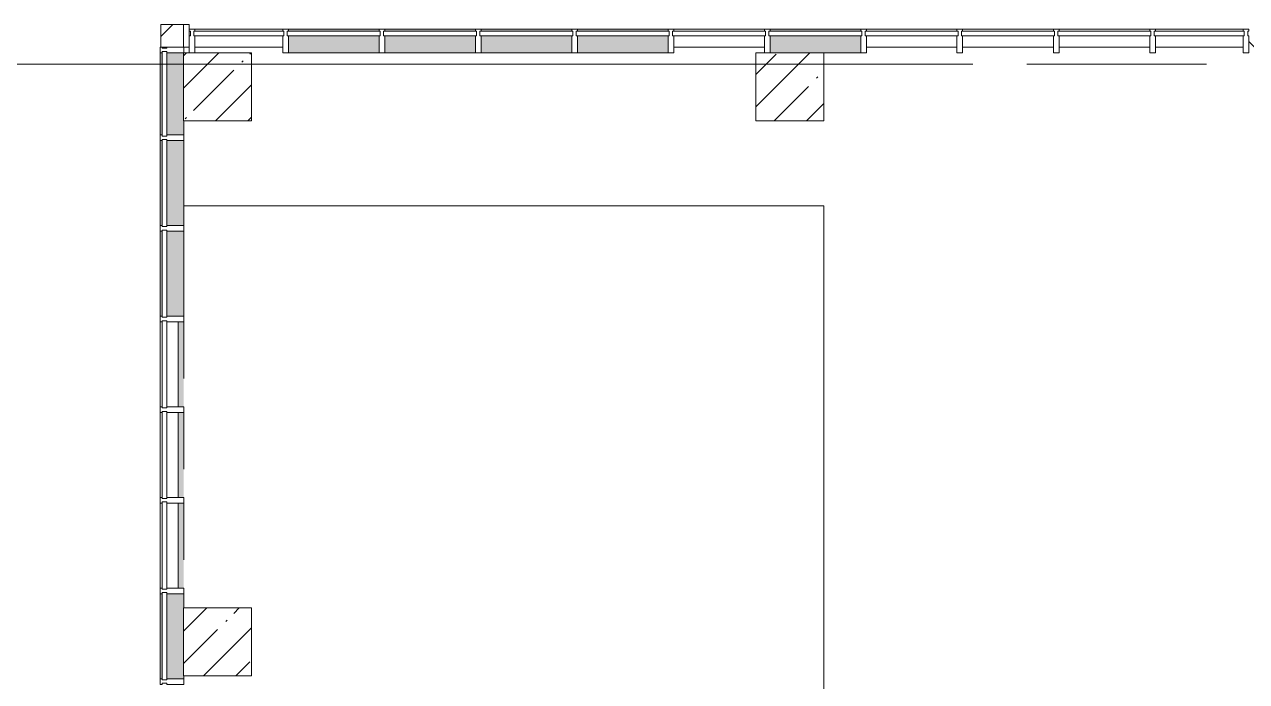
# Model space of a CAD drawing. Header units: millimetres. Extents: x 81632 to 272167, y -8553 to 29000.
# Drawn here: x 147617 to 158402, y 21550 to 27350 of the extents above; entities that cross this region are included whole.
import ezdxf

# ---------------------------------------------------------------- set-up
doc = ezdxf.new("R2010")
doc.units = ezdxf.units.MM
doc.linetypes.add('200_ШТРИХ__ш1_п0_6_', pattern=[800, 500, -300])
doc.linetypes.add('Осевая', pattern=[3175, 635, -476.25, 1587.5, -476.25])
for name, color, linetype, lineweight in [('A-DETL-MBND-1', 7, '200_ШТРИХ__ш1_п0_6_', 9), ('A-GLAZ-CURT-2', 7, 'Continuous', 5), ('A-GLAZ-CWMG-2', 7, 'Continuous', 5), ('A-WALL-2', 7, 'Continuous', 5), ('S-COLS-1', 7, 'Continuous', 5), ('Оси', 7, 'Continuous', 9), ('Оси-2', 7, 'Осевая', 9)]:
    doc.layers.add(name, color=color, linetype=linetype, lineweight=lineweight)
doc.layers.add('A-FLOR-1', color=7, linetype='Continuous', lineweight=5, true_color=0xaaaaaa)
doc.layers.add('A-GLAZ-CWMG-3', color=7, linetype='Continuous', lineweight=5, true_color=0x383e42)

# ---------------------------------------------------------------- blocks, each defined once
blk = doc.blocks.new('Прямоугольный импост - Импост структурный с накладкой - 190мм-22856805-2_6_3_птичка')
at = {"layer": 'A-GLAZ-CWMG-2'}
for p, q in [((0, 17), (-50, 17)), ((-50, 17), (-50, 0)), ((-50, 0), (-40, 0)), ((-40, 0), (-40, -40)), ((-10, -40), (-10, 0)), ((-10, 0), (0, 0)), ((0, 11), (0, 17)), ((-40, -40), (-50, -40)), ((-50, -40), (-50, -190)), ((0, -40), (-10, -40)), ((-50, -190), (0, -190))]:
    blk.add_line(p, q, dxfattribs=at)
blk = doc.blocks.new('Системная панель - Стекло - 40мм-22858580-2_6_3_птичка')
at = {"layer": 'A-GLAZ-CURT-2'}
for p, q in [((372.5, 40), (-372.5, 40)), ((-372.5, 40), (-372.5, 0)), ((-372.5, 0), (372.5, 0)), ((372.5, 0), (372.5, 40))]:
    blk.add_line(p, q, dxfattribs=at)
blk = doc.blocks.new('Системная панель - Стекло - 40мм-V38-2_6_3_птичка')
at = {"layer": 'A-GLAZ-CURT-2'}
for p, q in [((385, 40), (-385, 40)), ((-385, 40), (-385, 0)), ((-385, 0), (385, 0)), ((385, 0), (385, 40))]:
    blk.add_line(p, q, dxfattribs=at)
blk = doc.blocks.new('Прямоугольный импост - Импост структурный с накладкой - 190мм-22856798-2_6_3_птичка')
at = {"layer": 'A-GLAZ-CWMG-2'}
for p, q in [((-25, 0), (-25, 17)), ((-25, 17), (25, 17)), ((-15, 0), (-25, 0)), ((-15, -40), (-15, 0)), ((25, 0), (15, 0)), ((15, 0), (15, -40)), ((25, 17), (25, 0)), ((-25, -190), (-25, -40)), ((-25, -40), (-15, -40)), ((15, -40), (25, -40)), ((25, -40), (25, -190)), ((25, -190), (-25, -190))]:
    blk.add_line(p, q, dxfattribs=at)
blk = doc.blocks.new('Прямоугольный импост - Импост структурный с накладкой - 160мм-22858437-2_6_3_птичка')
at = {"layer": 'A-GLAZ-CWMG-2'}
for p, q in [((3854, 23925), (3854, 23175)), ((4011, 23925), (4011, 23175))]:
    blk.add_line(p, q, dxfattribs=at)
blk = doc.blocks.new('Системная панель - Стекло - 40мм-V39-2_6_3_птичка')
at = {"layer": 'A-GLAZ-CURT-2'}
for p, q in [((385, 40), (-385, 40)), ((-385, 40), (-385, 0)), ((-385, 0), (385, 0)), ((385, 0), (385, 40))]:
    blk.add_line(p, q, dxfattribs=at)
blk = doc.blocks.new('Системная панель - Стекло - 40мм-V40-2_6_3_птичка')
at = {"layer": 'A-GLAZ-CURT-2'}
h = blk.add_hatch(dxfattribs=at)
h.set_pattern_fill('FP_82', color=256, style=0, pattern_type=2)
h.set_pattern_definition([(135, (23850.1, -4371.1), (-1414.21, -1414.21), [1000, -3000]), (135, (24350.1, -5371.1), (-1414.21, -1414.21), [3000, -1000]), (135, (24850.1, -3371.1), (-1414.21, -1414.21), [1000, -3000])])
h.paths.add_polyline_path([(385, 40), (-385, 40), (-385, 0), (385, 0)])
for p, q in [((385, 40), (-385, 40)), ((-385, 40), (-385, 0)), ((-385, 0), (385, 0)), ((385, 0), (385, 40))]:
    blk.add_line(p, q, dxfattribs=at)
blk = doc.blocks.new('Системная панель - Стекло - 40мм-22856069-2_6_3_птичка')
at = {"layer": 'A-GLAZ-CURT-2'}
for p, q in [((397.5, 0), (-397.5, 0)), ((-397.5, 0), (-397.5, -40)), ((397.5, -40), (397.5, 0)), ((-397.5, -40), (397.5, -40))]:
    blk.add_line(p, q, dxfattribs=at)
blk = doc.blocks.new('Системная панель - Стекло - 40мм-22856070-2_6_3_птичка')
at = {"layer": 'A-GLAZ-CURT-2'}
h = blk.add_hatch(dxfattribs=at)
h.set_pattern_fill('FP_83', color=256, style=0, pattern_type=2)
h.set_pattern_definition([(45, (-9285, -26790), (-1414.21, 1414.21), [1000, -3000]), (45, (-10285, -27290), (-1414.21, 1414.21), [3000, -1000]), (45, (-8285, -27790), (-1414.21, 1414.21), [1000, -3000])])
h.paths.add_polyline_path([(410, -40), (410, 0), (-410, 0), (-410, -40)])
for p, q in [((410, 0), (-410, 0)), ((-410, 0), (-410, -40)), ((-410, -40), (410, -40)), ((410, -40), (410, 0))]:
    blk.add_line(p, q, dxfattribs=at)
blk = doc.blocks.new('Системная панель - Стекло - 40мм-V41-2_6_3_птичка')
at = {"layer": 'A-GLAZ-CURT-2'}
for p, q in [((410, 0), (-410, 0)), ((-410, 0), (-410, -40)), ((-410, -40), (410, -40)), ((410, -40), (410, 0))]:
    blk.add_line(p, q, dxfattribs=at)
blk = doc.blocks.new('Системная панель - Стекло - 40мм-22856305-2_6_3_птичка')
at = {"layer": 'A-GLAZ-CURT-2'}
h = blk.add_hatch(dxfattribs=at)
h.set_pattern_fill('FP_84', color=256, style=0, pattern_type=2)
h.set_pattern_definition([(45, (-11835.1, -26790), (-1414.21, 1414.21), [1000, -3000]), (45, (-12835.1, -27290), (-1414.21, 1414.21), [3000, -1000]), (45, (-10835.1, -27790), (-1414.21, 1414.21), [1000, -3000])])
h.paths.add_polyline_path([(410, -40), (410, 0), (-410, 0), (-410, -40), (402, -40)])
for p, q in [((410, 0), (-410, 0)), ((-410, 0), (-410, -40)), ((-410, -40), (410, -40)), ((410, -40), (410, 0))]:
    blk.add_line(p, q, dxfattribs=at)
blk = doc.blocks.new('Системная панель - Стекло - 40мм-V42-2_6_3_птичка')
at = {"layer": 'A-GLAZ-CURT-2'}
for p, q in [((410, 0), (-410, 0)), ((-410, 0), (-410, -40)), ((-410, -40), (410, -40)), ((410, -40), (410, 0))]:
    blk.add_line(p, q, dxfattribs=at)
blk = doc.blocks.new('Системная панель - Стекло - 40мм-V43-2_6_3_птичка')
at = {"layer": 'A-GLAZ-CURT-2'}
for p, q in [((397.5, 0), (-397.5, 0)), ((-397.5, 0), (-397.5, -40)), ((397.5, -40), (397.5, 0)), ((-397.5, -40), (397.5, -40))]:
    blk.add_line(p, q, dxfattribs=at)
blk = doc.blocks.new('Прямоугольный импост - Импост структурный с накладкой - 190мм-22856073-2_6_3_птичка')
at = {"layer": 'A-GLAZ-CWMG-2'}
for p, q in [((-50, 40), (-50, 190)), ((-50, 190), (0, 190)), ((0, 190), (0, 40)), ((-40, 40), (-50, 40)), ((-50, -17), (-50, 0)), ((-50, 0), (-40, 0)), ((-40, 0), (-40, 40)), ((-10, 40), (-10, 0)), ((0, 40), (-10, 40)), ((-10, 0), (0, 0)), ((0, 0), (0, -17)), ((0, -17), (-50, -17))]:
    blk.add_line(p, q, dxfattribs=at)
blk = doc.blocks.new('Прямоугольный импост - Импост структурный с накладкой - 160мм-22794259-2_6_3_птичка')
at = {"layer": 'A-GLAZ-CWMG-2'}
for p, q in [((4160, 27307), (4935, 27307)), ((4160, 27150), (4935, 27150))]:
    blk.add_line(p, q, dxfattribs=at)
blk = doc.blocks.new('Прямоугольный импост - Импост структурный с накладкой - 160мм-20149070-2_6_3_птичка')
at = {"layer": 'A-GLAZ-CWMG-2'}
for p, q in [((8385, 27307), (9185, 27307)), ((8385, 27150), (9185, 27150))]:
    blk.add_line(p, q, dxfattribs=at)
blk = doc.blocks.new('Прямоугольный импост - Импост структурный с накладкой - 160мм-22794460-2_6_3_птичка')
at = {"layer": 'A-GLAZ-CWMG-2'}
for p, q in [((10935, 27307), (11285, 27307)), ((10935, 27150), (11285, 27150))]:
    blk.add_line(p, q, dxfattribs=at)
blk = doc.blocks.new('Прямоугольный импост - Импост структурный с накладкой - 160мм-22794342-2_6_3_птичка')
at = {"layer": 'A-GLAZ-CWMG-2'}
for p, q in [((11285, 27307), (11735, 27307)), ((11285, 27150), (11735, 27150))]:
    blk.add_line(p, q, dxfattribs=at)
blk = doc.blocks.new('Прямоугольный импост - Импост структурный с накладкой - 190мм-22856065-2_6_3_птичка')
at = {"layer": 'A-GLAZ-CWMG-2'}
for p, q in [((-25, 40), (-25, 190)), ((-25, 190), (25, 190)), ((25, 190), (25, 40)), ((-15, 40), (-25, 40)), ((-25, -17), (-25, 0)), ((-25, 0), (-15, 0)), ((-15, 0), (-15, 40)), ((15, 40), (15, 0)), ((25, 40), (15, 40)), ((15, 0), (25, 0)), ((25, 0), (25, -17)), ((25, -17), (-25, -17))]:
    blk.add_line(p, q, dxfattribs=at)
blk = doc.blocks.new('Прямоугольный импост - Импост структурный с накладкой - 190мм-V44-2_6_3_птичка')
at = {"layer": 'A-GLAZ-CWMG-2'}
for p, q in [((-50, 190), (-50, 40)), ((0, 40), (0, 190)), ((-50, 40), (-40, 40)), ((-40, 0), (-50, 0)), ((-50, 0), (-50, -17)), ((-40, 40), (-40, 0)), ((-10, 0), (-10, 40)), ((-10, 40), (0, 40)), ((0, 0), (-10, 0)), ((0, -17), (0, 0)), ((-50, -17), (0, -17))]:
    blk.add_line(p, q, dxfattribs=at)
blk = doc.blocks.new('Системная панель - Стекло - 40мм-V67-2_6_3_птичка')
at = {"layer": 'A-GLAZ-CURT-2'}
h = blk.add_hatch(dxfattribs=at)
h.set_pattern_fill('FP_101', color=256, style=0, pattern_type=2)
h.set_pattern_definition([(135, (24650.1, -4371.1), (-1414.21, -1414.21), [1000, -3000]), (135, (25150.1, -5371.1), (-1414.21, -1414.21), [3000, -1000]), (135, (25650.1, -3371.1), (-1414.21, -1414.21), [1000, -3000])])
h.paths.add_polyline_path([(385, 40), (-385, 40), (-385, 0), (385, 0)])
for p, q in [((385, 40), (-385, 40)), ((-385, 40), (-385, 0)), ((-385, 0), (385, 0)), ((385, 0), (385, 40))]:
    blk.add_line(p, q, dxfattribs=at)
blk = doc.blocks.new('Прямоугольный импост - Импост структурный с накладкой - 190мм-V68-2_6_3_птичка')
at = {"layer": 'A-GLAZ-CWMG-3'}
for points in [[(3871, 24775), (3871, 25525), (3854, 25525), (3854, 24775)], [(4061, 24775), (4061, 25525), (3911, 25525), (3911, 24775)]]:
    blk.add_hatch(color=256, dxfattribs=at).paths.add_polyline_path(points)
at = {"layer": 'A-GLAZ-CWMG-2'}
for p, q in [((3854, 25525), (3854, 24775)), ((4061, 25525), (4061, 24775))]:
    blk.add_line(p, q, dxfattribs=at)
blk = doc.blocks.new('Системная панель - Стекло - 40мм-V69-2_6_3_птичка')
at = {"layer": 'A-GLAZ-CURT-2'}
for p, q in [((410, 0), (-410, 0)), ((-410, 0), (-410, -40)), ((-410, -40), (410, -40)), ((410, -40), (410, 0))]:
    blk.add_line(p, q, dxfattribs=at)
blk = doc.blocks.new('Прямоугольный импост - Импост структурный с накладкой - 190мм-23186024-2_6_3_птичка')
at = {"layer": 'A-GLAZ-CWMG-3'}
for points in [[(9937, 27290), (10035, 27290), (10035, 27307), (9235, 27307), (9235, 27290)], [(9937, 27100), (10035, 27100), (10035, 27250), (9235, 27250), (9235, 27100), (9710, 27100)]]:
    blk.add_hatch(color=256, dxfattribs=at).paths.add_polyline_path(points)
at = {"layer": 'A-GLAZ-CWMG-2'}
for p, q in [((9235, 27307), (10035, 27307)), ((9710, 27100), (10035, 27100))]:
    blk.add_line(p, q, dxfattribs=at)
blk = doc.blocks.new('Прямоугольный импост - Импост структурный с накладкой - 190мм-V70-2_6_3_птичка')
at = {"layer": 'A-GLAZ-CWMG-2'}
for p, q in [((-25, 40), (-25, 190)), ((25, 190), (25, 40)), ((-15, 40), (-25, 40)), ((-25, -17), (-25, 0)), ((-25, 0), (-15, 0)), ((-15, 0), (-15, 40)), ((15, 40), (15, 0)), ((25, 40), (15, 40)), ((15, 0), (25, 0)), ((25, 0), (25, -17)), ((25, -17), (-25, -17))]:
    blk.add_line(p, q, dxfattribs=at)
blk = doc.blocks.new('Системная панель - Стекло - 40мм-V71-2_6_3_птичка')
at = {"layer": 'A-GLAZ-CURT-2'}
for p, q in [((410, 0), (-410, 0)), ((-410, 0), (-410, -40)), ((-410, -40), (410, -40)), ((410, -40), (410, 0))]:
    blk.add_line(p, q, dxfattribs=at)
blk = doc.blocks.new('Прямоугольный импост - Импост структурный с накладкой - 190мм-V72-2_6_3_птичка')
at = {"layer": 'A-GLAZ-CWMG-3'}
for points in [[(8136, 27290), (8335, 27290), (8335, 27307), (7535, 27307), (7535, 27290)], [(8136, 27100), (8335, 27100), (8335, 27250), (7535, 27250), (7535, 27100)]]:
    blk.add_hatch(color=256, dxfattribs=at).paths.add_polyline_path(points)
at = {"layer": 'A-GLAZ-CWMG-2'}
for p, q in [((7535, 27307), (8335, 27307)), ((7535, 27100), (8335, 27100))]:
    blk.add_line(p, q, dxfattribs=at)
blk = doc.blocks.new('Системная панель - Стекло - 40мм-V98-2_6_3_птичка')
at = {"layer": 'A-GLAZ-CURT-2'}
for p, q in [((410, 0), (-410, 0)), ((-410, 0), (-410, -40)), ((-410, -40), (410, -40)), ((410, -40), (410, 0))]:
    blk.add_line(p, q, dxfattribs=at)
blk = doc.blocks.new('Системная панель - Стекло - 40мм-V99-2_6_3_птичка')
at = {"layer": 'A-GLAZ-CURT-2'}
for p, q in [((410, 0), (-410, 0)), ((-410, 0), (-410, -40)), ((-410, -40), (410, -40)), ((410, -40), (410, 0))]:
    blk.add_line(p, q, dxfattribs=at)
blk = doc.blocks.new('Прямоугольный импост - Импост структурный с накладкой - 190мм-22858574-2_6_3_птичка')
at = {"layer": 'A-GLAZ-CWMG-3'}
for points in [[(3871, 26375), (3871, 27100), (3854, 27100), (3854, 26375)], [(4060, 26375), (4061, 26375), (4060, 27100), (3911, 27100), (3911, 26375)]]:
    blk.add_hatch(color=256, dxfattribs=at).paths.add_polyline_path(points)
at = {"layer": 'A-GLAZ-CWMG-2'}
for p, q in [((3854, 27100), (3854, 26375)), ((4061, 26500), (4061, 26375))]:
    blk.add_line(p, q, dxfattribs=at)
blk = doc.blocks.new('BSC_Колонна _Прямоугольная - 200х200-22401950-2_6_3_птичка')
at = {"layer": 'S-COLS-1'}
h = blk.add_hatch(dxfattribs=at)
h.set_pattern_fill('FP_131', color=256, style=0, pattern_type=2)
h.set_pattern_definition([(45, (-3960, -27250), (-176.7767, 176.7767), [])])
h.paths.add_polyline_path([(100, -100), (100, 100), (-100, 100), (-100, -100)])
for p, q in [((100, 100), (-100, 100)), ((-100, 100), (-100, -100)), ((100, -100), (100, 100)), ((-100, -100), (100, -100))]:
    blk.add_line(p, q, dxfattribs=at)
blk = doc.blocks.new('Системная панель - Стекло - 40мм-V112-2_6_3_птичка')
at = {"layer": 'A-GLAZ-CURT-2'}
h = blk.add_hatch(dxfattribs=at)
h.set_pattern_fill('FP_132', color=256, style=0, pattern_type=2)
h.set_pattern_definition([(45, (-6735, -26790), (-1414.21, 1414.21), [1000, -3000]), (45, (-7735, -27290), (-1414.21, 1414.21), [3000, -1000]), (45, (-5735, -27790), (-1414.21, 1414.21), [1000, -3000])])
h.paths.add_polyline_path([(410, -40), (410, 0), (-410, 0), (-410, -40), (100, -40)])
for p, q in [((410, 0), (-410, 0)), ((-410, 0), (-410, -40)), ((-410, -40), (410, -40)), ((410, -40), (410, 0))]:
    blk.add_line(p, q, dxfattribs=at)
blk = doc.blocks.new('Системная панель - Стекло - 40мм-V113-2_6_3_птичка')
at = {"layer": 'A-GLAZ-CURT-2'}
for p, q in [((385, 40), (-385, 40)), ((-385, 40), (-385, 0)), ((-385, 0), (385, 0)), ((385, 0), (385, 40))]:
    blk.add_line(p, q, dxfattribs=at)
blk = doc.blocks.new('BSC_Колонна _Прямоугольная - 600х600-V117-2_6_3_птичка')
at = {"layer": 'S-COLS-1'}
h = blk.add_hatch(dxfattribs=at)
h.set_pattern_fill('FP_135', color=256, style=0, pattern_type=2)
h.set_pattern_definition([(45, (-9410, -26800), (-285.123, 285.123), []), (45, (-9124.88, -26800), (-285.123, 285.123), [504.031, -100.806, 16.764, -84.042])])
h.paths.add_polyline_path([(-300, -300), (300, -300), (300, 300), (-300, 300)])
for p, q in [((300, 300), (-300, 300)), ((-300, 300), (-300, -300)), ((300, -300), (300, 300)), ((-300, -300), (300, -300))]:
    blk.add_line(p, q, dxfattribs=at)
blk = doc.blocks.new('BSC_Колонна _Прямоугольная - 600х600-V118-2_6_3_птичка')
at = {"layer": 'S-COLS-1'}
h = blk.add_hatch(dxfattribs=at)
h.set_pattern_fill('FP_136', color=256, style=0, pattern_type=2)
h.set_pattern_definition([(45, (-4360, -26800), (-285.123, 285.123), []), (45, (-4074.88, -26800), (-285.123, 285.123), [504.031, -100.806, 16.764, -84.042])])
h.paths.add_polyline_path([(-300, -300), (300, -300), (300, 300), (-300, 300)])
for p, q in [((300, 300), (-300, 300)), ((-300, 300), (-300, -300)), ((300, -300), (300, 300)), ((-300, -300), (300, -300))]:
    blk.add_line(p, q, dxfattribs=at)
blk = doc.blocks.new('BSC_Колонна _Прямоугольная - 600х600-V119-2_6_3_птичка')
at = {"layer": 'S-COLS-1'}
h = blk.add_hatch(dxfattribs=at)
h.set_pattern_fill('FP_138', color=256, style=0, pattern_type=2)
h.set_pattern_definition([(45, (-4360, -21900), (-285.123, 285.123), []), (45, (-4074.88, -21900), (-285.123, 285.123), [504.031, -100.806, 16.764, -84.042])])
h.paths.add_polyline_path([(-300, -300), (300, -300), (300, 300), (-300, 300)])
for p, q in [((300, 300), (-300, 300)), ((-300, 300), (-300, -300)), ((300, -300), (300, 300)), ((-300, -300), (300, -300))]:
    blk.add_line(p, q, dxfattribs=at)
blk = doc.blocks.new('Системная панель - Стекло - 40мм-V126-2_6_3_птичка')
at = {"layer": 'A-GLAZ-CURT-2'}
for p, q in [((385, 40), (-385, 40)), ((-385, 40), (-385, 0)), ((-385, 0), (385, 0)), ((385, 0), (385, 40))]:
    blk.add_line(p, q, dxfattribs=at)
blk = doc.blocks.new('Прямоугольный импост - Импост структурный с накладкой - 190мм-V127-2_6_3_птичка')
at = {"layer": 'A-GLAZ-CWMG-3'}
for points in [[(3871, 21575), (3871, 22325), (3854, 22325), (3854, 21575)], [(4061, 21575), (4060, 22325), (3911, 22325), (3911, 21575), (4060, 21575)]]:
    blk.add_hatch(color=256, dxfattribs=at).paths.add_polyline_path(points)
at = {"layer": 'A-GLAZ-CWMG-2'}
for p, q in [((3854, 22325), (3854, 21575)), ((4061, 22325), (4061, 22200)), ((4061, 21600), (4061, 21575))]:
    blk.add_line(p, q, dxfattribs=at)
blk = doc.blocks.new('Прямоугольный импост - Импост структурный с накладкой - 190мм-V146-2_6_3_птичка')
at = {"layer": 'A-DETL-MBND-1'}
blk.add_hatch(color=256, dxfattribs=at).paths.add_polyline_path([(4061, 23975), (4061, 24725), (4011, 24725), (4011, 23975)])
blk.add_line((4061, 24725), (4061, 23975), dxfattribs=at)

msp = doc.modelspace()

# ---------------------------------------------------------------- hatches: boundary and pattern name
at = {"layer": 'A-WALL-2'}
h = msp.add_hatch(dxfattribs=at)
h.set_pattern_fill('FP_75', color=256, style=0, pattern_type=2)
h.set_pattern_definition([(135, (144961.33, 0), (-176.7767, -176.7767), [])])
h.paths.add_polyline_path([(158671.3, 27150), (158671.3, 27350), (158421.6, 27350), (158421.6, 27150), (158499.7, 27150)])
h.paths.add_polyline_path([(149021.3, 27150), (149071.3, 27150), (149071.3, 27350), (149021.3, 27350)])

# ---------------------------------------------------------------- linework, layer by layer
at = {"layer": 'A-FLOR-1'}
for p, q in [((154671.3, 25750), (149022.5, 25750)), ((154671.3, 20770), (154671.3, 25750))]:
    msp.add_line(p, q, dxfattribs=at)
at = {"layer": 'A-WALL-2'}
for p, q in [((149071.3, 27350), (149021.3, 27350)), ((149071.3, 27150), (149071.3, 27350)), ((149021.3, 27150), (149071.3, 27150))]:
    msp.add_line(p, q, dxfattribs=at)
at = {"layer": 'Оси'}
msp.add_line((142850.3, 27000), (155350.3, 27000), dxfattribs=at)
at = {"layer": 'Оси-2'}
msp.add_line((155350.3, 27000), (166321.3, 27000), dxfattribs=at)

# ---------------------------------------------------------------- block references
at = {"layer": 'A-DETL-MBND-1'}
for p in [(144961.3, 0), (144961.3, -800), (144961.3, -1600)]:
    msp.add_blockref('Прямоугольный импост - Импост структурный с накладкой - 190мм-V146-2_6_3_птичка', p, dxfattribs=at)
at = {"layer": 'A-GLAZ-CURT-2'}
for name, p in [('Системная панель - Стекло - 40мм-22856069-2_6_3_птичка', (149508.8, 27290)), ('Системная панель - Стекло - 40мм-V99-2_6_3_птичка', (150346.3, 27290)), ('Системная панель - Стекло - 40мм-V112-2_6_3_птичка', (151196.3, 27290)), ('Системная панель - Стекло - 40мм-V98-2_6_3_птичка', (152046.3, 27290)), ('Системная панель - Стекло - 40мм-V71-2_6_3_птичка', (152896.3, 27290)), ('Системная панель - Стекло - 40мм-22856070-2_6_3_птичка', (153746.3, 27290)), ('Системная панель - Стекло - 40мм-V69-2_6_3_птичка', (154596.3, 27290)), ('Системная панель - Стекло - 40мм-V41-2_6_3_птичка', (155446.3, 27290)), ('Системная панель - Стекло - 40мм-22856305-2_6_3_птичка', (156296.5, 27290)), ('Системная панель - Стекло - 40мм-V42-2_6_3_птичка', (157146.6, 27290)), ('Системная панель - Стекло - 40мм-V43-2_6_3_птичка', (157984.1, 27290))]:
    msp.add_blockref(name, p, dxfattribs=at)
at = {"layer": 'A-GLAZ-CURT-2', "rotation": 269.9999999999999}
for name, p in [('Системная панель - Стекло - 40мм-22858580-2_6_3_птичка', (148832.5, 26737.6)), ('Системная панель - Стекло - 40мм-V113-2_6_3_птичка', (148832.5, 25950.1)), ('Системная панель - Стекло - 40мм-V67-2_6_3_птичка', (148832.5, 25150.1)), ('Системная панель - Стекло - 40мм-V40-2_6_3_птичка', (148832.5, 24350.1)), ('Системная панель - Стекло - 40мм-V38-2_6_3_птичка', (148832.5, 23550.1)), ('Системная панель - Стекло - 40мм-V39-2_6_3_птичка', (148832.5, 22750.1)), ('Системная панель - Стекло - 40мм-V126-2_6_3_птичка', (148832.5, 21950.1))]:
    msp.add_blockref(name, p, dxfattribs=at)
at = {"layer": 'A-GLAZ-CWMG-2'}
for name, p, rotation in [('Прямоугольный импост - Импост структурный с накладкой - 190мм-V44-2_6_3_птичка', (149071.3, 27290), 180), ('Прямоугольный импост - Импост структурный с накладкой - 190мм-22856805-2_6_3_птичка', (148832.5, 27150.1), 89.99999999999991)]:
    msp.add_blockref(name, p, dxfattribs=dict(at, rotation=rotation))
for name, p in [('Прямоугольный импост - Импост структурный с накладкой - 160мм-22794259-2_6_3_птичка', (144961.3, 0)), ('Прямоугольный импост - Импост структурный с накладкой - 190мм-V72-2_6_3_птичка', (142411.3, 0)), ('Прямоугольный импост - Импост структурный с накладкой - 190мм-V72-2_6_3_птичка', (143261.3, 0)), ('Прямоугольный импост - Импост структурный с накладкой - 190мм-V72-2_6_3_птичка', (144111.3, 0)), ('Прямоугольный импост - Импост структурный с накладкой - 190мм-V72-2_6_3_птичка', (144961.3, 0)), ('Прямоугольный импост - Импост структурный с накладкой - 160мм-20149070-2_6_3_птичка', (144961.3, 0)), ('Прямоугольный импост - Импост структурный с накладкой - 190мм-23186024-2_6_3_птичка', (144961.3, 0)), ('Прямоугольный импост - Импост структурный с накладкой - 160мм-20149070-2_6_3_птичка', (146661.3, 0)), ('Прямоугольный импост - Импост структурный с накладкой - 160мм-22794460-2_6_3_птичка', (144961.3, 0)), ('Прямоугольный импост - Импост структурный с накладкой - 160мм-22794342-2_6_3_птичка', (144961.3, 0)), ('Прямоугольный импост - Импост структурный с накладкой - 160мм-20149070-2_6_3_птичка', (148361.6, 0)), ('Прямоугольный импост - Импост структурный с накладкой - 160мм-22794259-2_6_3_птичка', (153436.6, 0)), ('Прямоугольный импост - Импост структурный с накладкой - 190мм-22858574-2_6_3_птичка', (144961.3, 0)), ('Прямоугольный импост - Импост структурный с накладкой - 190мм-V68-2_6_3_птичка', (144961.3, 800)), ('Прямоугольный импост - Импост структурный с накладкой - 190мм-V68-2_6_3_птичка', (144961.3, 0)), ('Прямоугольный импост - Импост структурный с накладкой - 160мм-22858437-2_6_3_птичка', (144961.3, 800)), ('Прямоугольный импост - Импост структурный с накладкой - 160мм-22858437-2_6_3_птичка', (144961.3, 0)), ('Прямоугольный импост - Импост структурный с накладкой - 160мм-22858437-2_6_3_птичка', (144961.3, -800)), ('Прямоугольный импост - Импост структурный с накладкой - 190мм-V127-2_6_3_птичка', (144961.3, 0))]:
    msp.add_blockref(name, p, dxfattribs=at)
at = {"layer": 'A-GLAZ-CWMG-2', "extrusion": (0, 0, -1)}
for name, p, rotation in [('Прямоугольный импост - Импост структурный с накладкой - 190мм-22856065-2_6_3_птичка', (-149921.3, 27290), 180), ('Прямоугольный импост - Импост структурный с накладкой - 190мм-22856065-2_6_3_птичка', (-150771.3, 27290), 180), ('Прямоугольный импост - Импост структурный с накладкой - 190мм-22856065-2_6_3_птичка', (-151621.3, 27290), 180), ('Прямоугольный импост - Импост структурный с накладкой - 190мм-22856065-2_6_3_птичка', (-152471.3, 27290), 180), ('Прямоугольный импост - Импост структурный с накладкой - 190мм-22856065-2_6_3_птичка', (-153321.3, 27290), 180), ('Прямоугольный импост - Импост структурный с накладкой - 190мм-V70-2_6_3_птичка', (-154171.3, 27290), 180), ('Прямоугольный импост - Импост структурный с накладкой - 190мм-22856065-2_6_3_птичка', (-155021.3, 27290), 180), ('Прямоугольный импост - Импост структурный с накладкой - 190мм-22856065-2_6_3_птичка', (-155871.3, 27290), 180), ('Прямоугольный импост - Импост структурный с накладкой - 190мм-22856065-2_6_3_птичка', (-156721.6, 27290), 180), ('Прямоугольный импост - Импост структурный с накладкой - 190мм-22856065-2_6_3_птичка', (-157571.6, 27290), 180), ('Прямоугольный импост - Импост структурный с накладкой - 190мм-22856073-2_6_3_птичка', (-158421.6, 27290), 180), ('Прямоугольный импост - Импост структурный с накладкой - 190мм-22856798-2_6_3_птичка', (-148832.5, 26350.1), 270.0000000000001), ('Прямоугольный импост - Импост структурный с накладкой - 190мм-22856798-2_6_3_птичка', (-148832.5, 25550.1), 270.0000000000001), ('Прямоугольный импост - Импост структурный с накладкой - 190мм-22856798-2_6_3_птичка', (-148832.5, 24750.1), 270.0000000000001), ('Прямоугольный импост - Импост структурный с накладкой - 190мм-22856798-2_6_3_птичка', (-148832.5, 23950.1), 270.0000000000001), ('Прямоугольный импост - Импост структурный с накладкой - 190мм-22856798-2_6_3_птичка', (-148832.5, 23150.1), 270.0000000000001), ('Прямоугольный импост - Импост структурный с накладкой - 190мм-22856798-2_6_3_птичка', (-148832.5, 22350.1), 270.0000000000001), ('Прямоугольный импост - Импост структурный с накладкой - 190мм-22856798-2_6_3_птичка', (-148832.5, 21550.1), 270.0000000000001)]:
    msp.add_blockref(name, p, dxfattribs=dict(at, rotation=rotation))
at = {"layer": 'S-COLS-1'}
for name, p in [('BSC_Колонна _Прямоугольная - 200х200-22401950-2_6_3_птичка', (148921.3, 27250)), ('BSC_Колонна _Прямоугольная - 600х600-V118-2_6_3_птичка', (149321.3, 26800)), ('BSC_Колонна _Прямоугольная - 600х600-V117-2_6_3_птичка', (154371.3, 26800)), ('BSC_Колонна _Прямоугольная - 600х600-V119-2_6_3_птичка', (149321.3, 21900))]:
    msp.add_blockref(name, p, dxfattribs=at)

doc.saveas('drawing.dxf')
